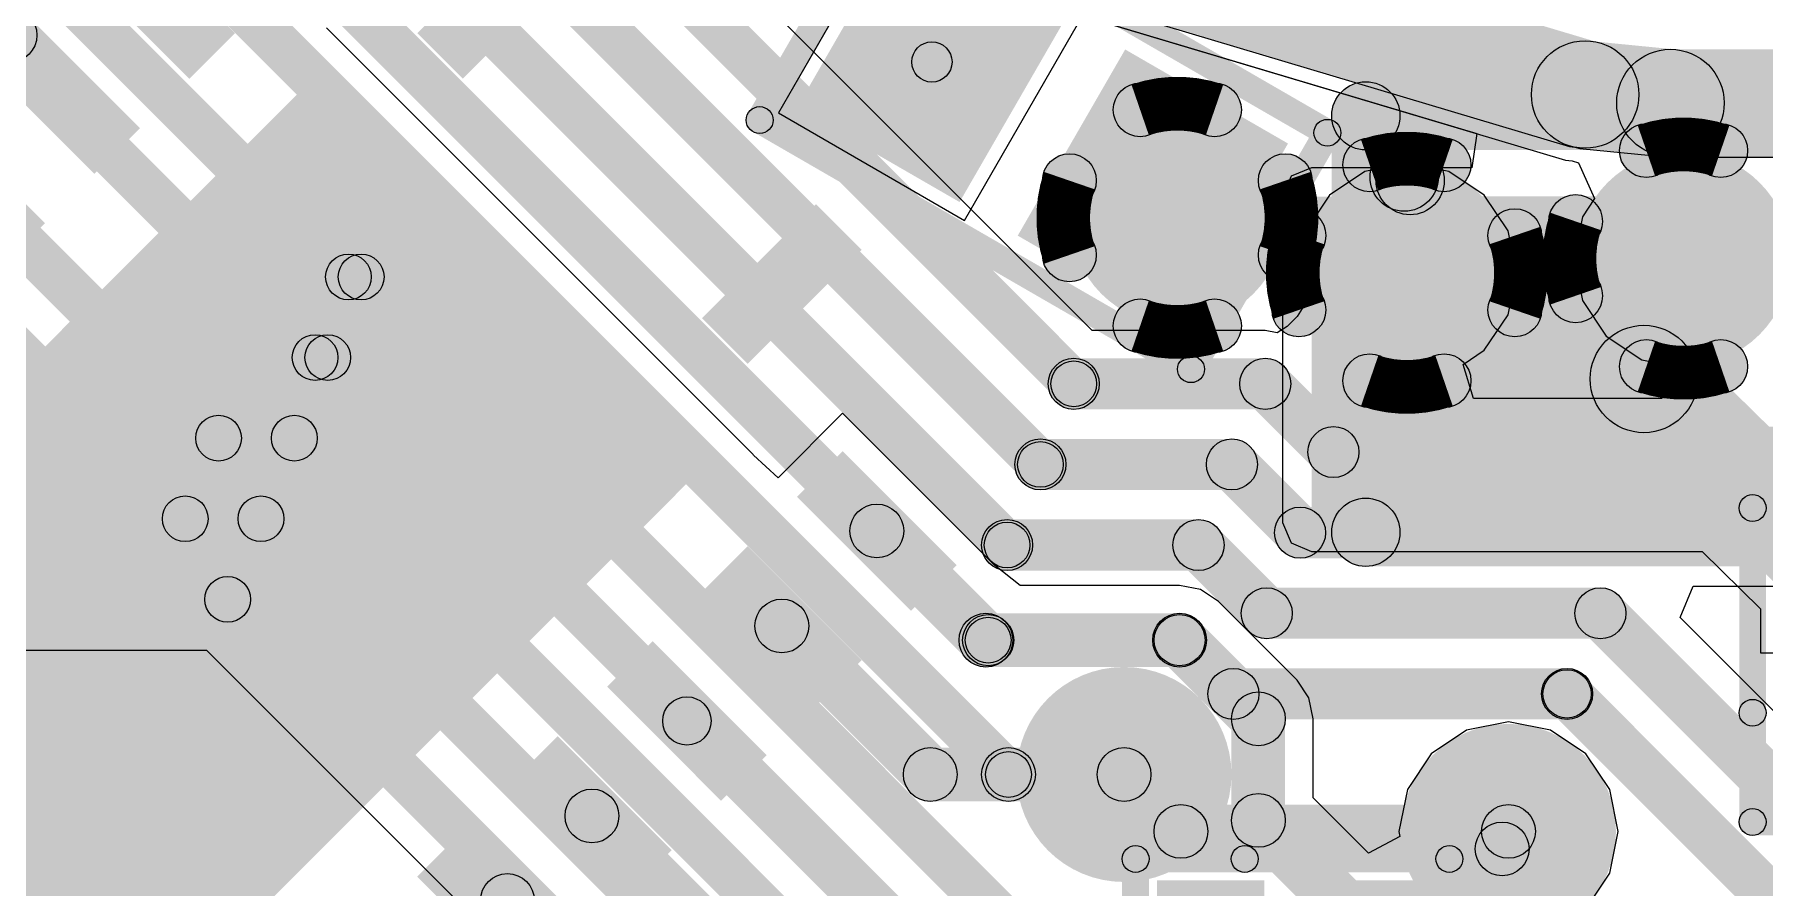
# Model space of a CAD drawing. Header units: millimetres. Extents: x -1.43 to 1.09, y -0.91 to 0.99.
# Drawn here: x -1.0299 to -0.7764, y -0.7018 to -0.5769 of the extents above; entities that cross this region are included whole.
import ezdxf

# ---------------------------------------------------------------- set-up
doc = ezdxf.new("R2010")
doc.units = ezdxf.units.MM
doc.header["$MEASUREMENT"] = 0
for name, color, linetype in [('BottomLayer', 5, 'Continuous'), ('InternalPlane1', 76, 'Continuous'), ('InternalPlane2', 16, 'Continuous'), ('TopLayer', 1, 'Continuous'), ('TopOverlay', 2, 'Continuous'), ('TopPaste', 8, 'Continuous'), ('TopSolder', 216, 'Continuous'), ('ViaHoleLayer', 16, 'Continuous')]:
    doc.layers.add(name, color=color, linetype=linetype)

# ---------------------------------------------------------------- blocks, each defined once
blk = doc.blocks.new('D_____1')
at = {"layer": 'TopLayer'}
for points in [[(-0.01181, 0.01378), (0.01181, 0.01378), (0.01181, -0.01378), (-0.01181, -0.01378)], [(0.02559, 0.01378), (0.04921, 0.01378), (0.04921, -0.01378), (0.02559, -0.01378)]]:
    blk.add_hatch(color=1, dxfattribs=at).paths.add_polyline_path(points)
at = {"layer": 'TopOverlay'}
h = blk.add_hatch(color=2, dxfattribs=at)
edge = h.paths.add_edge_path()
edge.add_arc((-0.018, 0.02), 0.00197, 0, 360)
h = blk.add_hatch(color=2, dxfattribs=at)
edge = h.paths.add_edge_path()
edge.add_arc((-0.018, 0.02), 0.00197, 0, 360)
for points in [[(0.055, 0.02197), (0.055, 0.01803), (-0.018, 0.01803), (-0.018, 0.02197)], [(-0.01997, 0.02), (-0.01603, 0.02), (-0.01603, -0.02), (-0.01997, -0.02)], [(0.05303, 0.02), (0.05697, 0.02), (0.05697, -0.02), (0.05303, -0.02)], [(-0.031, -0.015), (-0.031, -0.025), (-0.032, -0.025), (-0.032, -0.015)], [(0.055, -0.01803), (0.055, -0.02197), (-0.018, -0.02197), (-0.018, -0.01803)]]:
    blk.add_hatch(color=2, dxfattribs=at).paths.add_polyline_path(points)
h = blk.add_hatch(color=2, dxfattribs=at)
edge = h.paths.add_edge_path()
edge.add_arc((0.055, 0.02), 0.00197, 0, 360)
h = blk.add_hatch(color=2, dxfattribs=at)
edge = h.paths.add_edge_path()
edge.add_arc((0.055, 0.02), 0.00197, 0, 360)
h = blk.add_hatch(color=2, dxfattribs=at)
edge = h.paths.add_edge_path()
edge.add_arc((-0.032, -0.02), 0.005, 0, 360)
h = blk.add_hatch(color=2, dxfattribs=at)
edge = h.paths.add_edge_path()
edge.add_arc((-0.031, -0.02), 0.005, 0, 360)
h = blk.add_hatch(color=2, dxfattribs=at)
edge = h.paths.add_edge_path()
edge.add_arc((-0.018, -0.02), 0.00197, 0, 360)
h = blk.add_hatch(color=2, dxfattribs=at)
edge = h.paths.add_edge_path()
edge.add_arc((-0.018, -0.02), 0.00197, 0, 360)
h = blk.add_hatch(color=2, dxfattribs=at)
edge = h.paths.add_edge_path()
edge.add_arc((0.055, -0.02), 0.00197, 0, 360)
h = blk.add_hatch(color=2, dxfattribs=at)
edge = h.paths.add_edge_path()
edge.add_arc((0.055, -0.02), 0.00197, 0, 360)
at = {"layer": 'TopPaste'}
for points in [[(-0.01181, 0.01378), (0.01181, 0.01378), (0.01181, -0.01378), (-0.01181, -0.01378)], [(0.02559, 0.01378), (0.04921, 0.01378), (0.04921, -0.01378), (0.02559, -0.01378)]]:
    blk.add_hatch(color=8, dxfattribs=at).paths.add_polyline_path(points)
at = {"layer": 'TopSolder'}
for points in [[(-0.01378, 0.01575), (0.01378, 0.01575), (0.01378, -0.01575), (-0.01378, -0.01575)], [(0.02362, 0.01575), (0.05118, 0.01575), (0.05118, -0.01575), (0.02362, -0.01575)]]:
    blk.add_hatch(color=216, dxfattribs=at).paths.add_polyline_path(points)
at = {"layer": 'TopOverlay'}
for centre, radius in [((-0.018, 0.02), 0.00197), ((-0.018, 0.02), 0.00197), ((0.055, 0.02), 0.00197), ((0.055, 0.02), 0.00197), ((-0.032, -0.02), 0.005), ((-0.031, -0.02), 0.005), ((-0.018, -0.02), 0.00197), ((-0.018, -0.02), 0.00197), ((0.055, -0.02), 0.00197), ((0.055, -0.02), 0.00197)]:
    blk.add_circle(centre, radius, dxfattribs=at)
blk = doc.blocks.new('__51051________19')
at = {"layer": 'TopLayer'}
for points in [[(-0.03466, 0.07946), (-0.03466, 0.10309), (-0.02521, 0.10309), (-0.02521, 0.07946)], [(0.02439, 0.07946), (0.02439, 0.10309), (0.03384, 0.10309), (0.03384, 0.07946)], [(0.05274, 0.08025), (0.07636, 0.08025), (0.07636, 0.0708), (0.05274, 0.0708)], [(-0.04076, -0.05341), (-0.04076, 0.06667), (0.03994, 0.06667), (0.03994, -0.05341)], [(-0.07718, 0.06057), (-0.05356, 0.06057), (-0.05356, 0.05112), (-0.07718, 0.05112)], [(0.05274, 0.06057), (0.07636, 0.06057), (0.07636, 0.05112), (0.05274, 0.05112)], [(-0.07718, 0.04088), (-0.05356, 0.04088), (-0.05356, 0.03143), (-0.07718, 0.03143)], [(0.05274, 0.04088), (0.07636, 0.04088), (0.07636, 0.03143), (0.05274, 0.03143)], [(-0.07718, 0.0212), (-0.05356, 0.0212), (-0.05356, 0.01175), (-0.07718, 0.01175)], [(0.05274, 0.0212), (0.07636, 0.0212), (0.07636, 0.01175), (0.05274, 0.01175)], [(0.05274, 0.00151), (0.07636, 0.00151), (0.07636, -0.00794), (0.05274, -0.00794)]]:
    blk.add_hatch(color=1, dxfattribs=at).paths.add_polyline_path(points)
at = {"layer": 'TopPaste'}
for points in [[(-0.03466, 0.07946), (-0.03466, 0.10309), (-0.02521, 0.10309), (-0.02521, 0.07946)], [(0.02439, 0.07946), (0.02439, 0.10309), (0.03384, 0.10309), (0.03384, 0.07946)], [(0.05274, 0.08025), (0.07636, 0.08025), (0.07636, 0.0708), (0.05274, 0.0708)], [(-0.04076, -0.05341), (-0.04076, 0.06667), (0.03994, 0.06667), (0.03994, -0.05341)], [(-0.07718, 0.06057), (-0.05356, 0.06057), (-0.05356, 0.05112), (-0.07718, 0.05112)], [(0.05274, 0.06057), (0.07636, 0.06057), (0.07636, 0.05112), (0.05274, 0.05112)], [(-0.07718, 0.04088), (-0.05356, 0.04088), (-0.05356, 0.03143), (-0.07718, 0.03143)], [(0.05274, 0.04088), (0.07636, 0.04088), (0.07636, 0.03143), (0.05274, 0.03143)], [(-0.07718, 0.0212), (-0.05356, 0.0212), (-0.05356, 0.01175), (-0.07718, 0.01175)], [(0.05274, 0.0212), (0.07636, 0.0212), (0.07636, 0.01175), (0.05274, 0.01175)], [(0.05274, 0.00151), (0.07636, 0.00151), (0.07636, -0.00794), (0.05274, -0.00794)]]:
    blk.add_hatch(color=8, dxfattribs=at).paths.add_polyline_path(points)
at = {"layer": 'TopSolder'}
for points in [[(-0.03466, 0.07946), (-0.03466, 0.10309), (-0.02521, 0.10309), (-0.02521, 0.07946)], [(0.02439, 0.07946), (0.02439, 0.10309), (0.03384, 0.10309), (0.03384, 0.07946)], [(0.05274, 0.08025), (0.07636, 0.08025), (0.07636, 0.0708), (0.05274, 0.0708)], [(-0.04076, -0.05341), (-0.04076, 0.06667), (0.03994, 0.06667), (0.03994, -0.05341)], [(-0.07718, 0.06057), (-0.05356, 0.06057), (-0.05356, 0.05112), (-0.07718, 0.05112)], [(0.05274, 0.06057), (0.07636, 0.06057), (0.07636, 0.05112), (0.05274, 0.05112)], [(-0.07718, 0.04088), (-0.05356, 0.04088), (-0.05356, 0.03143), (-0.07718, 0.03143)], [(0.05274, 0.04088), (0.07636, 0.04088), (0.07636, 0.03143), (0.05274, 0.03143)], [(-0.07718, 0.0212), (-0.05356, 0.0212), (-0.05356, 0.01175), (-0.07718, 0.01175)], [(0.05274, 0.0212), (0.07636, 0.0212), (0.07636, 0.01175), (0.05274, 0.01175)], [(0.05274, 0.00151), (0.07636, 0.00151), (0.07636, -0.00794), (0.05274, -0.00794)]]:
    blk.add_hatch(color=216, dxfattribs=at).paths.add_polyline_path(points)
blk = doc.blocks.new('PASSIVE__0201__0603__30')
at = {"layer": 'TopLayer'}
for points in [[(-0.00591, 0.00591), (0.00591, 0.00591), (0.00591, -0.00591), (-0.00591, -0.00591)], [(0.01772, 0.00591), (0.02953, 0.00591), (0.02953, -0.00591), (0.01772, -0.00591)]]:
    blk.add_hatch(color=1, dxfattribs=at).paths.add_polyline_path(points)
at = {"layer": 'TopOverlay'}
h = blk.add_hatch(color=2, dxfattribs=at)
edge = h.paths.add_edge_path()
edge.add_arc((-0.011, 0.011), 0.00197, 0, 360)
h = blk.add_hatch(color=2, dxfattribs=at)
edge = h.paths.add_edge_path()
edge.add_arc((-0.011, 0.011), 0.00197, 0, 360)
for points in [[(-0.011, 0.00903), (-0.011, 0.01297), (0.005, 0.01297), (0.005, 0.00903)], [(0.005, 0.00903), (0.005, 0.01297), (0.035, 0.01297), (0.035, 0.00903)], [(-0.00903, -0.011), (-0.01297, -0.011), (-0.01297, 0.011), (-0.00903, 0.011)], [(0.03697, -0.011), (0.03303, -0.011), (0.03303, 0.011), (0.03697, 0.011)], [(-0.011, -0.01297), (-0.011, -0.00903), (0.035, -0.00903), (0.035, -0.01297)]]:
    blk.add_hatch(color=2, dxfattribs=at).paths.add_polyline_path(points)
h = blk.add_hatch(color=2, dxfattribs=at)
edge = h.paths.add_edge_path()
edge.add_arc((0.005, 0.011), 0.00197, 0, 360)
h = blk.add_hatch(color=2, dxfattribs=at)
edge = h.paths.add_edge_path()
edge.add_arc((0.005, 0.011), 0.00197, 0, 360)
h = blk.add_hatch(color=2, dxfattribs=at)
edge = h.paths.add_edge_path()
edge.add_arc((0.035, 0.011), 0.00197, 0, 360)
h = blk.add_hatch(color=2, dxfattribs=at)
edge = h.paths.add_edge_path()
edge.add_arc((0.035, 0.011), 0.00197, 0, 360)
h = blk.add_hatch(color=2, dxfattribs=at)
edge = h.paths.add_edge_path()
edge.add_arc((-0.011, -0.011), 0.00197, 0, 360)
h = blk.add_hatch(color=2, dxfattribs=at)
edge = h.paths.add_edge_path()
edge.add_arc((-0.011, -0.011), 0.00197, 0, 360)
h = blk.add_hatch(color=2, dxfattribs=at)
edge = h.paths.add_edge_path()
edge.add_arc((0.035, -0.011), 0.00197, 0, 360)
h = blk.add_hatch(color=2, dxfattribs=at)
edge = h.paths.add_edge_path()
edge.add_arc((0.035, -0.011), 0.00197, 0, 360)
at = {"layer": 'TopPaste'}
for points in [[(-0.00591, 0.00591), (0.00591, 0.00591), (0.00591, -0.00591), (-0.00591, -0.00591)], [(0.01772, 0.00591), (0.02953, 0.00591), (0.02953, -0.00591), (0.01772, -0.00591)]]:
    blk.add_hatch(color=8, dxfattribs=at).paths.add_polyline_path(points)
at = {"layer": 'TopSolder'}
for points in [[(-0.00787, 0.00787), (0.00787, 0.00787), (0.00787, -0.00787), (-0.00787, -0.00787)], [(0.01575, 0.00787), (0.0315, 0.00787), (0.0315, -0.00787), (0.01575, -0.00787)]]:
    blk.add_hatch(color=216, dxfattribs=at).paths.add_polyline_path(points)
at = {"layer": 'TopOverlay'}
for centre in [(-0.011, 0.011), (-0.011, 0.011), (0.005, 0.011), (0.005, 0.011), (0.035, 0.011), (0.035, 0.011), (-0.011, -0.011), (-0.011, -0.011), (0.035, -0.011), (0.035, -0.011)]:
    blk.add_circle(centre, 0.00197, dxfattribs=at)
blk = doc.blocks.new('PASSIVE__0201__0603__44')
at = {"layer": 'TopLayer'}
for points in [[(-0.00591, 0.00591), (0.00591, 0.00591), (0.00591, -0.00591), (-0.00591, -0.00591)], [(0.01772, 0.00591), (0.02953, 0.00591), (0.02953, -0.00591), (0.01772, -0.00591)]]:
    blk.add_hatch(color=1, dxfattribs=at).paths.add_polyline_path(points)
at = {"layer": 'TopOverlay'}
h = blk.add_hatch(color=2, dxfattribs=at)
edge = h.paths.add_edge_path()
edge.add_arc((-0.011, 0.011), 0.00197, 0, 360)
h = blk.add_hatch(color=2, dxfattribs=at)
edge = h.paths.add_edge_path()
edge.add_arc((-0.011, 0.011), 0.00197, 0, 360)
for points in [[(-0.011, 0.00903), (-0.011, 0.01297), (0.005, 0.01297), (0.005, 0.00903)], [(0.005, 0.00903), (0.005, 0.01297), (0.035, 0.01297), (0.035, 0.00903)], [(-0.01297, 0.011), (-0.00903, 0.011), (-0.00903, -0.011), (-0.01297, -0.011)], [(0.03303, 0.011), (0.03697, 0.011), (0.03697, -0.011), (0.03303, -0.011)], [(-0.011, -0.01297), (-0.011, -0.00903), (0.035, -0.00903), (0.035, -0.01297)]]:
    blk.add_hatch(color=2, dxfattribs=at).paths.add_polyline_path(points)
h = blk.add_hatch(color=2, dxfattribs=at)
edge = h.paths.add_edge_path()
edge.add_arc((0.005, 0.011), 0.00197, 0, 360)
h = blk.add_hatch(color=2, dxfattribs=at)
edge = h.paths.add_edge_path()
edge.add_arc((0.005, 0.011), 0.00197, 0, 360)
h = blk.add_hatch(color=2, dxfattribs=at)
edge = h.paths.add_edge_path()
edge.add_arc((0.035, 0.011), 0.00197, 0, 360)
h = blk.add_hatch(color=2, dxfattribs=at)
edge = h.paths.add_edge_path()
edge.add_arc((0.035, 0.011), 0.00197, 0, 360)
h = blk.add_hatch(color=2, dxfattribs=at)
edge = h.paths.add_edge_path()
edge.add_arc((-0.011, -0.011), 0.00197, 0, 360)
h = blk.add_hatch(color=2, dxfattribs=at)
edge = h.paths.add_edge_path()
edge.add_arc((-0.011, -0.011), 0.00197, 0, 360)
h = blk.add_hatch(color=2, dxfattribs=at)
edge = h.paths.add_edge_path()
edge.add_arc((0.035, -0.011), 0.00197, 0, 360)
h = blk.add_hatch(color=2, dxfattribs=at)
edge = h.paths.add_edge_path()
edge.add_arc((0.035, -0.011), 0.00197, 0, 360)
at = {"layer": 'TopPaste'}
for points in [[(-0.00591, 0.00591), (0.00591, 0.00591), (0.00591, -0.00591), (-0.00591, -0.00591)], [(0.01772, 0.00591), (0.02953, 0.00591), (0.02953, -0.00591), (0.01772, -0.00591)]]:
    blk.add_hatch(color=8, dxfattribs=at).paths.add_polyline_path(points)
at = {"layer": 'TopSolder'}
for points in [[(-0.00787, 0.00787), (0.00787, 0.00787), (0.00787, -0.00787), (-0.00787, -0.00787)], [(0.01575, 0.00787), (0.0315, 0.00787), (0.0315, -0.00787), (0.01575, -0.00787)]]:
    blk.add_hatch(color=216, dxfattribs=at).paths.add_polyline_path(points)
at = {"layer": 'TopOverlay'}
for centre in [(-0.011, 0.011), (-0.011, 0.011), (0.005, 0.011), (0.005, 0.011), (0.035, 0.011), (0.035, 0.011), (-0.011, -0.011), (-0.011, -0.011), (0.035, -0.011), (0.035, -0.011)]:
    blk.add_circle(centre, 0.00197, dxfattribs=at)
blk = doc.blocks.new('P________0603__1608__47')
at = {"layer": 'TopLayer'}
for points in [[(-0.04724, 0.0187), (-0.00984, 0.0187), (-0.00984, -0.0187), (-0.04724, -0.0187)], [(0.00984, 0.0187), (0.04724, 0.0187), (0.04724, -0.0187), (0.00984, -0.0187)]]:
    blk.add_hatch(color=1, dxfattribs=at).paths.add_polyline_path(points)
at = {"layer": 'TopOverlay'}
h = blk.add_hatch(color=2, dxfattribs=at)
edge = h.paths.add_edge_path()
edge.add_arc((-0.05906, 0.03051), 0.005, 0, 360)
h = blk.add_hatch(color=2, dxfattribs=at)
edge = h.paths.add_edge_path()
edge.add_arc((-0.05906, 0.03051), 0.005, 0, 360)
for points in [[(0.05906, 0.03551), (0.05906, 0.02551), (-0.05906, 0.02551), (-0.05906, 0.03551)], [(-0.06406, 0.03051), (-0.05406, 0.03051), (-0.05406, -0.03051), (-0.06406, -0.03051)], [(0.05406, 0.03051), (0.06406, 0.03051), (0.06406, -0.03051), (0.05406, -0.03051)], [(0.05906, -0.02551), (0.05906, -0.03551), (-0.05906, -0.03551), (-0.05906, -0.02551)]]:
    blk.add_hatch(color=2, dxfattribs=at).paths.add_polyline_path(points)
h = blk.add_hatch(color=2, dxfattribs=at)
edge = h.paths.add_edge_path()
edge.add_arc((0.05906, 0.03051), 0.005, 0, 360)
h = blk.add_hatch(color=2, dxfattribs=at)
edge = h.paths.add_edge_path()
edge.add_arc((0.05906, 0.03051), 0.005, 0, 360)
h = blk.add_hatch(color=2, dxfattribs=at)
edge = h.paths.add_edge_path()
edge.add_arc((-0.05906, -0.03051), 0.005, 0, 360)
h = blk.add_hatch(color=2, dxfattribs=at)
edge = h.paths.add_edge_path()
edge.add_arc((-0.05906, -0.03051), 0.005, 0, 360)
h = blk.add_hatch(color=2, dxfattribs=at)
edge = h.paths.add_edge_path()
edge.add_arc((0.05906, -0.03051), 0.005, 0, 360)
h = blk.add_hatch(color=2, dxfattribs=at)
edge = h.paths.add_edge_path()
edge.add_arc((0.05906, -0.03051), 0.005, 0, 360)
at = {"layer": 'TopPaste'}
for points in [[(-0.04724, 0.0187), (-0.00984, 0.0187), (-0.00984, -0.0187), (-0.04724, -0.0187)], [(0.00984, 0.0187), (0.04724, 0.0187), (0.04724, -0.0187), (0.00984, -0.0187)]]:
    blk.add_hatch(color=8, dxfattribs=at).paths.add_polyline_path(points)
at = {"layer": 'TopSolder'}
for points in [[(-0.04724, 0.0187), (-0.00984, 0.0187), (-0.00984, -0.0187), (-0.04724, -0.0187)], [(0.00984, 0.0187), (0.04724, 0.0187), (0.04724, -0.0187), (0.00984, -0.0187)]]:
    blk.add_hatch(color=216, dxfattribs=at).paths.add_polyline_path(points)
at = {"layer": 'TopOverlay'}
for centre in [(-0.05906, 0.03051), (-0.05906, 0.03051), (0.05906, 0.03051), (0.05906, 0.03051), (-0.05906, -0.03051), (-0.05906, -0.03051), (0.05906, -0.03051), (0.05906, -0.03051)]:
    blk.add_circle(centre, 0.005, dxfattribs=at)

msp = doc.modelspace()

# ---------------------------------------------------------------- hatches: boundary and pattern name
at = {"layer": 'BottomLayer'}
for points in [[(-1.06947, -0.54828), (-1.06474, -0.54355), (-0.98646, -0.62183), (-0.99119, -0.62656)], [(-1.03878, -0.56227), (-1.03405, -0.55754), (-0.98157, -0.61002), (-0.9863, -0.61475)], [(-1.01711, -0.5601), (-1.01238, -0.55537), (-0.88482, -0.68292), (-0.88955, -0.68766)], [(-0.99743, -0.56308), (-0.99269, -0.55835), (-0.8878, -0.66324), (-0.89253, -0.66797)], [(-0.94518, -0.56522), (-0.94045, -0.56048), (-0.87525, -0.62568), (-0.87998, -0.63041)], [(-1.07579, -0.56793), (-1.07106, -0.5632), (-1.00061, -0.63364), (-1.00535, -0.63837)], [(-0.95699, -0.57011), (-0.95226, -0.56538), (-0.88014, -0.63749), (-0.88488, -0.64222)], [(-0.9688, -0.575), (-0.96407, -0.57027), (-0.88503, -0.6493), (-0.88977, -0.65404)], [(-1.06407, -0.59635), (-1.05934, -0.59162), (-1.00551, -0.64545), (-1.01024, -0.65019)], [(-0.98445, -0.61475), (-0.97972, -0.61002), (-0.88617, -0.70356), (-0.8909, -0.7083)], [(-0.98394, -0.61573), (-0.98394, -0.60904), (-0.98208, -0.60904), (-0.98208, -0.61573)], [(-0.98883, -0.62754), (-0.98883, -0.62085), (-0.98697, -0.62085), (-0.98697, -0.62754)], [(-0.98934, -0.62656), (-0.98461, -0.62183), (-0.89106, -0.71537), (-0.8958, -0.72011)], [(-0.87762, -0.63179), (-0.87762, -0.62431), (-0.84955, -0.62431), (-0.84955, -0.63179)], [(-0.8522, -0.63069), (-0.84691, -0.6254), (-0.83691, -0.6354), (-0.8422, -0.64069)], [(-1.00298, -0.63935), (-1.00298, -0.63266), (-0.99187, -0.63266), (-0.99187, -0.63935)], [(-0.99423, -0.63837), (-0.9895, -0.63364), (-0.89596, -0.72719), (-0.90069, -0.73192)], [(-0.88251, -0.6436), (-0.88251, -0.63612), (-0.85445, -0.63612), (-0.85445, -0.6436)], [(-0.83956, -0.64179), (-0.83956, -0.63431), (-0.61597, -0.63431), (-0.61597, -0.64179)], [(-0.85709, -0.6425), (-0.8518, -0.63721), (-0.8418, -0.64721), (-0.84709, -0.6525)], [(-1.00787, -0.65117), (-1.00787, -0.64447), (-0.99676, -0.64447), (-0.99676, -0.65117)], [(-0.99912, -0.65019), (-0.99439, -0.64545), (-0.90085, -0.739), (-0.90558, -0.74373)], [(-0.84445, -0.6536), (-0.84445, -0.64612), (-0.61108, -0.64612), (-0.61108, -0.6536)], [(-0.8874, -0.65541), (-0.8874, -0.64793), (-0.85934, -0.64793), (-0.85934, -0.65541)], [(-0.86198, -0.65431), (-0.85669, -0.64902), (-0.8467, -0.65902), (-0.85198, -0.66431)], [(-1.03811, -0.66298), (-1.03811, -0.65628), (-1.00165, -0.65628), (-1.00165, -0.66298)], [(-1.00402, -0.662), (-0.99928, -0.65726), (-0.90574, -0.75081), (-0.91047, -0.75554)], [(-0.84934, -0.66541), (-0.84934, -0.65793), (-0.80043, -0.65793), (-0.80043, -0.66541)], [(-0.80307, -0.66431), (-0.79779, -0.65902), (-0.74643, -0.71038), (-0.75171, -0.71567)], [(-0.89017, -0.66935), (-0.89017, -0.66186), (-0.86211, -0.66186), (-0.86211, -0.66935)], [(-0.86475, -0.66825), (-0.85946, -0.66296), (-0.85159, -0.67083), (-0.85688, -0.67612)], [(-0.85423, -0.67722), (-0.85423, -0.66974), (-0.80532, -0.66974), (-0.80532, -0.67722)], [(-0.80783, -0.67598), (-0.80282, -0.67097), (-0.74358, -0.73021), (-0.74859, -0.73523)], [(-0.88719, -0.68923), (-0.88719, -0.68135), (-0.87026, -0.68135), (-0.87026, -0.68923)], [(-0.87304, -0.68807), (-0.86748, -0.68251), (-0.85914, -0.69085), (-0.8647, -0.69641)], [(-0.86192, -0.69757), (-0.86192, -0.68969), (-0.8139, -0.68969), (-0.8139, -0.69757)]]:
    msp.add_hatch(color=5, dxfattribs=at).paths.add_polyline_path(points)
h = msp.add_hatch(color=5, dxfattribs=at)
edge = h.paths.add_edge_path()
edge.add_arc((-0.86244, -0.60373), 0.01181, 0, 360)
h = msp.add_hatch(color=5, dxfattribs=at)
edge = h.paths.add_edge_path()
edge.add_arc((-0.78824, -0.6097), 0.01181, 0, 360)
h = msp.add_hatch(color=5, dxfattribs=at)
edge = h.paths.add_edge_path()
edge.add_arc((-0.8288, -0.61178), 0.01181, 0, 360)
h = msp.add_hatch(color=5, dxfattribs=at)
edge = h.paths.add_edge_path()
edge.add_arc((-0.98394, -0.61239), 0.00335, 0, 360)
h = msp.add_hatch(color=5, dxfattribs=at)
edge = h.paths.add_edge_path()
edge.add_arc((-0.98394, -0.61239), 0.00335, 0, 360)
h = msp.add_hatch(color=5, dxfattribs=at)
edge = h.paths.add_edge_path()
edge.add_arc((-0.98208, -0.61239), 0.00335, 0, 360)
h = msp.add_hatch(color=5, dxfattribs=at)
edge = h.paths.add_edge_path()
edge.add_arc((-0.98208, -0.61239), 0.00335, 0, 360)
h = msp.add_hatch(color=5, dxfattribs=at)
edge = h.paths.add_edge_path()
edge.add_arc((-0.98883, -0.6242), 0.00335, 0, 360)
h = msp.add_hatch(color=5, dxfattribs=at)
edge = h.paths.add_edge_path()
edge.add_arc((-0.98883, -0.6242), 0.00335, 0, 360)
h = msp.add_hatch(color=5, dxfattribs=at)
edge = h.paths.add_edge_path()
edge.add_arc((-0.98697, -0.6242), 0.00335, 0, 360)
h = msp.add_hatch(color=5, dxfattribs=at)
edge = h.paths.add_edge_path()
edge.add_arc((-0.98697, -0.6242), 0.00335, 0, 360)
h = msp.add_hatch(color=5, dxfattribs=at)
edge = h.paths.add_edge_path()
edge.add_arc((-0.87762, -0.62805), 0.00374, 0, 360)
h = msp.add_hatch(color=5, dxfattribs=at)
edge = h.paths.add_edge_path()
edge.add_arc((-0.87762, -0.62805), 0.00335, 0, 360)
h = msp.add_hatch(color=5, dxfattribs=at)
edge = h.paths.add_edge_path()
edge.add_arc((-0.84955, -0.62805), 0.00374, 0, 360)
h = msp.add_hatch(color=5, dxfattribs=at)
edge = h.paths.add_edge_path()
edge.add_arc((-0.84955, -0.62805), 0.00374, 0, 360)
h = msp.add_hatch(color=5, dxfattribs=at)
edge = h.paths.add_edge_path()
edge.add_arc((-1.00298, -0.63601), 0.00335, 0, 360)
h = msp.add_hatch(color=5, dxfattribs=at)
edge = h.paths.add_edge_path()
edge.add_arc((-1.00298, -0.63601), 0.00335, 0, 360)
h = msp.add_hatch(color=5, dxfattribs=at)
edge = h.paths.add_edge_path()
edge.add_arc((-0.99187, -0.63601), 0.00335, 0, 360)
h = msp.add_hatch(color=5, dxfattribs=at)
edge = h.paths.add_edge_path()
edge.add_arc((-0.99187, -0.63601), 0.00335, 0, 360)
h = msp.add_hatch(color=5, dxfattribs=at)
edge = h.paths.add_edge_path()
edge.add_arc((-0.88251, -0.63986), 0.00374, 0, 360)
h = msp.add_hatch(color=5, dxfattribs=at)
edge = h.paths.add_edge_path()
edge.add_arc((-0.85445, -0.63986), 0.00374, 0, 360)
h = msp.add_hatch(color=5, dxfattribs=at)
edge = h.paths.add_edge_path()
edge.add_arc((-0.85445, -0.63986), 0.00374, 0, 360)
h = msp.add_hatch(color=5, dxfattribs=at)
edge = h.paths.add_edge_path()
edge.add_arc((-0.83956, -0.63805), 0.00374, 0, 360)
h = msp.add_hatch(color=5, dxfattribs=at)
edge = h.paths.add_edge_path()
edge.add_arc((-0.83956, -0.63805), 0.00374, 0, 360)
h = msp.add_hatch(color=5, dxfattribs=at)
edge = h.paths.add_edge_path()
edge.add_arc((-0.88251, -0.63986), 0.00335, 0, 360)
h = msp.add_hatch(color=5, dxfattribs=at)
edge = h.paths.add_edge_path()
edge.add_arc((-1.00787, -0.64782), 0.00335, 0, 360)
h = msp.add_hatch(color=5, dxfattribs=at)
edge = h.paths.add_edge_path()
edge.add_arc((-1.00787, -0.64782), 0.00335, 0, 360)
h = msp.add_hatch(color=5, dxfattribs=at)
edge = h.paths.add_edge_path()
edge.add_arc((-0.99676, -0.64782), 0.00335, 0, 360)
h = msp.add_hatch(color=5, dxfattribs=at)
edge = h.paths.add_edge_path()
edge.add_arc((-0.99676, -0.64782), 0.00335, 0, 360)
h = msp.add_hatch(color=5, dxfattribs=at)
edge = h.paths.add_edge_path()
edge.add_arc((-0.84445, -0.64986), 0.00374, 0, 360)
h = msp.add_hatch(color=5, dxfattribs=at)
edge = h.paths.add_edge_path()
edge.add_arc((-0.84445, -0.64986), 0.00374, 0, 360)
h = msp.add_hatch(color=5, dxfattribs=at)
edge = h.paths.add_edge_path()
edge.add_arc((-0.8874, -0.65167), 0.00374, 0, 360)
h = msp.add_hatch(color=5, dxfattribs=at)
edge = h.paths.add_edge_path()
edge.add_arc((-0.8874, -0.65167), 0.00335, 0, 360)
h = msp.add_hatch(color=5, dxfattribs=at)
edge = h.paths.add_edge_path()
edge.add_arc((-0.85934, -0.65167), 0.00374, 0, 360)
h = msp.add_hatch(color=5, dxfattribs=at)
edge = h.paths.add_edge_path()
edge.add_arc((-0.85934, -0.65167), 0.00374, 0, 360)
h = msp.add_hatch(color=5, dxfattribs=at)
edge = h.paths.add_edge_path()
edge.add_arc((-1.00165, -0.65963), 0.00335, 0, 360)
h = msp.add_hatch(color=5, dxfattribs=at)
edge = h.paths.add_edge_path()
edge.add_arc((-1.00165, -0.65963), 0.00335, 0, 360)
h = msp.add_hatch(color=5, dxfattribs=at)
edge = h.paths.add_edge_path()
edge.add_arc((-0.84934, -0.66167), 0.00374, 0, 360)
h = msp.add_hatch(color=5, dxfattribs=at)
edge = h.paths.add_edge_path()
edge.add_arc((-0.84934, -0.66167), 0.00374, 0, 360)
h = msp.add_hatch(color=5, dxfattribs=at)
edge = h.paths.add_edge_path()
edge.add_arc((-0.80043, -0.66167), 0.00374, 0, 360)
h = msp.add_hatch(color=5, dxfattribs=at)
edge = h.paths.add_edge_path()
edge.add_arc((-0.80043, -0.66167), 0.00374, 0, 360)
h = msp.add_hatch(color=5, dxfattribs=at)
edge = h.paths.add_edge_path()
edge.add_arc((-0.89017, -0.66561), 0.00374, 0, 360)
h = msp.add_hatch(color=5, dxfattribs=at)
edge = h.paths.add_edge_path()
edge.add_arc((-0.89017, -0.66561), 0.00335, 0, 360)
h = msp.add_hatch(color=5, dxfattribs=at)
edge = h.paths.add_edge_path()
edge.add_arc((-0.86211, -0.66561), 0.00374, 0, 360)
h = msp.add_hatch(color=5, dxfattribs=at)
edge = h.paths.add_edge_path()
edge.add_arc((-0.86211, -0.66561), 0.00374, 0, 360)
h = msp.add_hatch(color=5, dxfattribs=at)
edge = h.paths.add_edge_path()
edge.add_arc((-0.85423, -0.67348), 0.00374, 0, 360)
h = msp.add_hatch(color=5, dxfattribs=at)
edge = h.paths.add_edge_path()
edge.add_arc((-0.85423, -0.67348), 0.00374, 0, 360)
h = msp.add_hatch(color=5, dxfattribs=at)
edge = h.paths.add_edge_path()
edge.add_arc((-0.80532, -0.67348), 0.00374, 0, 360)
h = msp.add_hatch(color=5, dxfattribs=at)
edge = h.paths.add_edge_path()
edge.add_arc((-0.80532, -0.67348), 0.00354, 0, 360)
h = msp.add_hatch(color=5, dxfattribs=at)
edge = h.paths.add_edge_path()
edge.add_arc((-0.87026, -0.68529), 0.01181, 0, 360)
h = msp.add_hatch(color=5, dxfattribs=at)
edge = h.paths.add_edge_path()
edge.add_arc((-0.88719, -0.68529), 0.00394, 0, 360)
h = msp.add_hatch(color=5, dxfattribs=at)
edge = h.paths.add_edge_path()
edge.add_arc((-0.88719, -0.68529), 0.00335, 0, 360)
h = msp.add_hatch(color=5, dxfattribs=at)
edge = h.paths.add_edge_path()
edge.add_arc((-0.87026, -0.68529), 0.00394, 0, 360)
h = msp.add_hatch(color=5, dxfattribs=at)
edge = h.paths.add_edge_path()
edge.add_arc((-0.87026, -0.68529), 0.00394, 0, 360)
h = msp.add_hatch(color=5, dxfattribs=at)
edge = h.paths.add_edge_path()
edge.add_arc((-0.8139, -0.69363), 0.01181, 0, 360)
h = msp.add_hatch(color=5, dxfattribs=at)
edge = h.paths.add_edge_path()
edge.add_arc((-0.86192, -0.69363), 0.00394, 0, 360)
h = msp.add_hatch(color=5, dxfattribs=at)
edge = h.paths.add_edge_path()
edge.add_arc((-0.86192, -0.69363), 0.00394, 0, 360)
h = msp.add_hatch(color=5, dxfattribs=at)
edge = h.paths.add_edge_path()
edge.add_arc((-0.8139, -0.69363), 0.00394, 0, 360)
at = {"layer": 'InternalPlane1'}
for points in [[(-0.88314, -0.56985), (-0.87863, -0.55476), (-0.80042, -0.57812), (-0.80493, -0.59321)], [(-0.80345, -0.5935), (-0.8019, -0.57783), (-0.7894, -0.57906), (-0.79094, -0.59473)], [(-0.79017, -0.59477), (-0.79017, -0.57902), (-0.66425, -0.57902), (-0.66425, -0.59477)]]:
    msp.add_hatch(color=76, dxfattribs=at).paths.add_polyline_path(points)
h = msp.add_hatch(color=76, dxfattribs=at)
edge = h.paths.add_edge_path()
edge.add_arc((-0.80267, -0.58566), 0.00787, 0, 360)
h = msp.add_hatch(color=76, dxfattribs=at)
edge = h.paths.add_edge_path()
edge.add_arc((-0.80267, -0.58566), 0.00787, 0, 360)
h = msp.add_hatch(color=76, dxfattribs=at)
edge = h.paths.add_edge_path()
edge.add_arc((-0.79017, -0.5869), 0.00787, 0, 360)
h = msp.add_hatch(color=76, dxfattribs=at)
edge = h.paths.add_edge_path()
edge.add_arc((-0.79017, -0.5869), 0.00787, 0, 360)
h = msp.add_hatch(color=76, dxfattribs=at)
edge = h.paths.add_edge_path()
edge.add_arc((-0.86789, -0.58791), 0.00394, 0, 360)
h = msp.add_hatch(color=76, dxfattribs=at)
edge = h.paths.add_edge_path()
edge.add_arc((-0.85699, -0.58791), 0.00394, 0, 360)
h = msp.add_hatch(color=76, dxfattribs=at)
edge = h.paths.add_edge_path()
edge.add_arc((-0.87826, -0.59828), 0.00394, 0, 360)
h = msp.add_hatch(color=76, dxfattribs=at)
edge = h.paths.add_edge_path()
edge.add_arc((-0.84662, -0.59828), 0.00394, 0, 360)
h = msp.add_hatch(color=76, dxfattribs=at)
edge = h.paths.add_edge_path()
edge.add_arc((-0.78824, -0.6097), 0.01575, 0, 360)
h = msp.add_hatch(color=76, dxfattribs=at)
edge = h.paths.add_edge_path()
edge.add_arc((-0.8288, -0.61178), 0.01575, 0, 360)
h = msp.add_hatch(color=76, dxfattribs=at)
edge = h.paths.add_edge_path()
edge.add_arc((-0.87826, -0.60917), 0.00394, 0, 360)
h = msp.add_hatch(color=76, dxfattribs=at)
edge = h.paths.add_edge_path()
edge.add_arc((-0.84662, -0.60917), 0.00394, 0, 360)
h = msp.add_hatch(color=76, dxfattribs=at)
edge = h.paths.add_edge_path()
edge.add_arc((-0.86789, -0.61955), 0.00394, 0, 360)
h = msp.add_hatch(color=76, dxfattribs=at)
edge = h.paths.add_edge_path()
edge.add_arc((-0.85699, -0.61955), 0.00394, 0, 360)
h = msp.add_hatch(color=76, dxfattribs=at)
edge = h.paths.add_edge_path()
edge.add_arc((-0.87026, -0.68529), 0.01575, 0, 360)
h = msp.add_hatch(color=76, dxfattribs=at)
edge = h.paths.add_edge_path()
edge.add_arc((-0.8139, -0.69363), 0.01575, 0, 360)
at = {"layer": 'InternalPlane2'}
for points in [[(-0.88314, -0.56985), (-0.87863, -0.55476), (-0.80042, -0.57812), (-0.80493, -0.59321)], [(-0.80345, -0.5935), (-0.8019, -0.57783), (-0.7894, -0.57906), (-0.79094, -0.59473)], [(-0.79017, -0.59477), (-0.79017, -0.57902), (-0.66425, -0.57902), (-0.66425, -0.59477)]]:
    msp.add_hatch(color=16, dxfattribs=at).paths.add_polyline_path(points)
h = msp.add_hatch(color=16, dxfattribs=at)
edge = h.paths.add_edge_path()
edge.add_arc((-0.80267, -0.58566), 0.00787, 0, 360)
h = msp.add_hatch(color=16, dxfattribs=at)
edge = h.paths.add_edge_path()
edge.add_arc((-0.80267, -0.58566), 0.00787, 0, 360)
h = msp.add_hatch(color=16, dxfattribs=at)
edge = h.paths.add_edge_path()
edge.add_arc((-0.79017, -0.5869), 0.00787, 0, 360)
h = msp.add_hatch(color=16, dxfattribs=at)
edge = h.paths.add_edge_path()
edge.add_arc((-0.79017, -0.5869), 0.00787, 0, 360)
h = msp.add_hatch(color=16, dxfattribs=at)
edge = h.paths.add_edge_path()
edge.add_arc((-0.86244, -0.60373), 0.01575, 0, 360)
h = msp.add_hatch(color=16, dxfattribs=at)
edge = h.paths.add_edge_path()
edge.add_arc((-0.79369, -0.59388), 0.00394, 0, 360)
h = msp.add_hatch(color=16, dxfattribs=at)
edge = h.paths.add_edge_path()
edge.add_arc((-0.78279, -0.59388), 0.00394, 0, 360)
h = msp.add_hatch(color=16, dxfattribs=at)
edge = h.paths.add_edge_path()
edge.add_arc((-0.83425, -0.59596), 0.00394, 0, 360)
h = msp.add_hatch(color=16, dxfattribs=at)
edge = h.paths.add_edge_path()
edge.add_arc((-0.82335, -0.59596), 0.00394, 0, 360)
h = msp.add_hatch(color=16, dxfattribs=at)
edge = h.paths.add_edge_path()
edge.add_arc((-0.80406, -0.60426), 0.00394, 0, 360)
h = msp.add_hatch(color=16, dxfattribs=at)
edge = h.paths.add_edge_path()
edge.add_arc((-0.84462, -0.60633), 0.00394, 0, 360)
h = msp.add_hatch(color=16, dxfattribs=at)
edge = h.paths.add_edge_path()
edge.add_arc((-0.81298, -0.60633), 0.00394, 0, 360)
h = msp.add_hatch(color=16, dxfattribs=at)
edge = h.paths.add_edge_path()
edge.add_arc((-0.84462, -0.61723), 0.00394, 0, 360)
h = msp.add_hatch(color=16, dxfattribs=at)
edge = h.paths.add_edge_path()
edge.add_arc((-0.81298, -0.61723), 0.00394, 0, 360)
h = msp.add_hatch(color=16, dxfattribs=at)
edge = h.paths.add_edge_path()
edge.add_arc((-0.80406, -0.61515), 0.00394, 0, 360)
h = msp.add_hatch(color=16, dxfattribs=at)
edge = h.paths.add_edge_path()
edge.add_arc((-0.83425, -0.6276), 0.00394, 0, 360)
h = msp.add_hatch(color=16, dxfattribs=at)
edge = h.paths.add_edge_path()
edge.add_arc((-0.82335, -0.6276), 0.00394, 0, 360)
h = msp.add_hatch(color=16, dxfattribs=at)
edge = h.paths.add_edge_path()
edge.add_arc((-0.79369, -0.62552), 0.00394, 0, 360)
h = msp.add_hatch(color=16, dxfattribs=at)
edge = h.paths.add_edge_path()
edge.add_arc((-0.78279, -0.62552), 0.00394, 0, 360)
h = msp.add_hatch(color=16, dxfattribs=at)
edge = h.paths.add_edge_path()
edge.add_arc((-0.87026, -0.68529), 0.01575, 0, 360)
h = msp.add_hatch(color=16, dxfattribs=at)
edge = h.paths.add_edge_path()
edge.add_arc((-0.8139, -0.69363), 0.01575, 0, 360)
at = {"layer": 'TopLayer'}
for points in [[(-0.92481, -0.55868), (-0.92063, -0.5545), (-0.89633, -0.5788), (-0.90051, -0.58298)], [(-0.89842, -0.58384), (-0.89842, -0.57794), (-0.89842, -0.57794), (-0.89842, -0.58384)], [(-0.84276, -0.64835), (-0.78354, -0.64835), (-0.78354, -0.60065), (-0.84276, -0.60065)], [(-0.79957, -0.63296), (-0.78854, -0.62172), (-0.76244, -0.64735), (-0.77348, -0.65859)], [(-0.90928, -0.6524), (-0.90371, -0.64683), (-0.88772, -0.66282), (-0.89328, -0.66839)], [(-0.9232, -0.66632), (-0.91763, -0.66075), (-0.89587, -0.68251), (-0.90144, -0.68807)], [(-0.8905, -0.66954), (-0.8905, -0.66167), (-0.86211, -0.66167), (-0.86211, -0.66954)], [(-0.86489, -0.66839), (-0.85932, -0.66282), (-0.84779, -0.67435), (-0.85336, -0.67992)], [(-0.93684, -0.67996), (-0.93183, -0.67495), (-0.90335, -0.70342), (-0.90836, -0.70844)], [(-0.84664, -0.69202), (-0.85451, -0.69202), (-0.85451, -0.67714), (-0.84664, -0.67714)], [(-0.89865, -0.68923), (-0.89865, -0.68135), (-0.87026, -0.68135), (-0.87026, -0.68923)], [(-0.95104, -0.69415), (-0.94547, -0.68859), (-0.9191, -0.71496), (-0.92467, -0.72052)], [(-0.85336, -0.69481), (-0.84779, -0.68924), (-0.83115, -0.70588), (-0.83672, -0.71145)], [(-0.81089, -0.73765), (-0.81876, -0.73765), (-0.81876, -0.6962), (-0.81089, -0.6962)], [(-0.96342, -0.70654), (-0.95785, -0.70097), (-0.92799, -0.73084), (-0.93355, -0.7364)]]:
    msp.add_hatch(color=1, dxfattribs=at).paths.add_polyline_path(points)
h = msp.add_hatch(color=1, dxfattribs=at)
edge = h.paths.add_edge_path()
edge.add_arc((-1.03355, -0.57697), 0.00394, 0, 360)
h = msp.add_hatch(color=1, dxfattribs=at)
edge = h.paths.add_edge_path()
edge.add_arc((-0.89842, -0.58089), 0.00295, 0, 360)
h = msp.add_hatch(color=1, dxfattribs=at)
edge = h.paths.add_edge_path()
edge.add_arc((-0.89842, -0.58089), 0.00295, 0, 360)
h = msp.add_hatch(color=1, dxfattribs=at)
edge = h.paths.add_edge_path()
edge.add_arc((-0.89842, -0.58089), 0.00295, 0, 360)
h = msp.add_hatch(color=1, dxfattribs=at)
edge = h.paths.add_edge_path()
edge.add_arc((-0.86244, -0.60373), 0.01181, 0, 360)
h = msp.add_hatch(color=1, dxfattribs=at)
edge = h.paths.add_edge_path()
edge.add_arc((-0.78824, -0.6097), 0.01181, 0, 360)
h = msp.add_hatch(color=1, dxfattribs=at)
edge = h.paths.add_edge_path()
edge.add_arc((-0.8288, -0.61178), 0.01181, 0, 360)
h = msp.add_hatch(color=1, dxfattribs=at)
edge = h.paths.add_edge_path()
edge.add_arc((-0.79406, -0.62734), 0.00787, 0, 360)
h = msp.add_hatch(color=1, dxfattribs=at)
edge = h.paths.add_edge_path()
edge.add_arc((-0.90649, -0.64961), 0.00394, 0, 360)
h = msp.add_hatch(color=1, dxfattribs=at)
edge = h.paths.add_edge_path()
edge.add_arc((-0.92041, -0.66353), 0.00394, 0, 360)
h = msp.add_hatch(color=1, dxfattribs=at)
edge = h.paths.add_edge_path()
edge.add_arc((-0.8905, -0.66561), 0.00394, 0, 360)
h = msp.add_hatch(color=1, dxfattribs=at)
edge = h.paths.add_edge_path()
edge.add_arc((-0.8905, -0.66561), 0.00394, 0, 360)
h = msp.add_hatch(color=1, dxfattribs=at)
edge = h.paths.add_edge_path()
edge.add_arc((-0.86211, -0.66561), 0.00394, 0, 360)
h = msp.add_hatch(color=1, dxfattribs=at)
edge = h.paths.add_edge_path()
edge.add_arc((-0.86211, -0.66561), 0.00394, 0, 360)
h = msp.add_hatch(color=1, dxfattribs=at)
edge = h.paths.add_edge_path()
edge.add_arc((-0.93433, -0.67745), 0.00354, 0, 360)
h = msp.add_hatch(color=1, dxfattribs=at)
edge = h.paths.add_edge_path()
edge.add_arc((-0.87026, -0.68529), 0.01181, 0, 360)
h = msp.add_hatch(color=1, dxfattribs=at)
edge = h.paths.add_edge_path()
edge.add_arc((-0.85057, -0.67714), 0.00394, 0, 360)
h = msp.add_hatch(color=1, dxfattribs=at)
edge = h.paths.add_edge_path()
edge.add_arc((-0.85057, -0.67714), 0.00394, 0, 360)
h = msp.add_hatch(color=1, dxfattribs=at)
edge = h.paths.add_edge_path()
edge.add_arc((-0.89865, -0.68529), 0.00394, 0, 360)
h = msp.add_hatch(color=1, dxfattribs=at)
edge = h.paths.add_edge_path()
edge.add_arc((-0.89865, -0.68529), 0.00394, 0, 360)
h = msp.add_hatch(color=1, dxfattribs=at)
edge = h.paths.add_edge_path()
edge.add_arc((-0.87026, -0.68529), 0.00394, 0, 360)
h = msp.add_hatch(color=1, dxfattribs=at)
edge = h.paths.add_edge_path()
edge.add_arc((-0.8139, -0.69363), 0.01181, 0, 360)
h = msp.add_hatch(color=1, dxfattribs=at)
edge = h.paths.add_edge_path()
edge.add_arc((-0.94825, -0.69137), 0.00394, 0, 360)
h = msp.add_hatch(color=1, dxfattribs=at)
edge = h.paths.add_edge_path()
edge.add_arc((-0.85057, -0.69202), 0.00394, 0, 360)
h = msp.add_hatch(color=1, dxfattribs=at)
edge = h.paths.add_edge_path()
edge.add_arc((-0.85057, -0.69202), 0.00394, 0, 360)
h = msp.add_hatch(color=1, dxfattribs=at)
edge = h.paths.add_edge_path()
edge.add_arc((-0.81483, -0.6962), 0.00394, 0, 360)
h = msp.add_hatch(color=1, dxfattribs=at)
edge = h.paths.add_edge_path()
edge.add_arc((-0.96064, -0.70375), 0.00394, 0, 360)
at = {"layer": 'ViaHoleLayer'}
h = msp.add_hatch(color=16, dxfattribs=at)
edge = h.paths.add_edge_path()
edge.add_arc((-0.86244, -0.60373), 0.00591, 0, 360)
h = msp.add_hatch(color=16, dxfattribs=at)
edge = h.paths.add_edge_path()
edge.add_arc((-0.8288, -0.61178), 0.00591, 0, 360)
h = msp.add_hatch(color=16, dxfattribs=at)
edge = h.paths.add_edge_path()
edge.add_arc((-0.78824, -0.6097), 0.00591, 0, 360)
h = msp.add_hatch(color=16, dxfattribs=at)
edge = h.paths.add_edge_path()
edge.add_arc((-0.87026, -0.68529), 0.00591, 0, 360)
h = msp.add_hatch(color=16, dxfattribs=at)
edge = h.paths.add_edge_path()
edge.add_arc((-0.8139, -0.69363), 0.00591, 0, 360)

# ---------------------------------------------------------------- linework, layer by layer
at = {"layer": 'BottomLayer'}
for p, q in [((-0.87494, -0.62022), (-0.93539, -0.55977)), ((-0.88376, -0.57192), (-0.80555, -0.59528)), ((-0.8288, -0.59572), (-0.83494, -0.59695)), ((-0.82266, -0.59695), (-0.8288, -0.59572)), ((-0.80555, -0.59528), (-0.80458, -0.59537)), ((-0.80458, -0.59537), (-0.80366, -0.59565)), ((-0.80366, -0.59565), (-0.8013, -0.6009)), ((-0.83494, -0.59695), (-0.84015, -0.60043)), ((-0.81745, -0.60043), (-0.82266, -0.59695)), ((-0.84015, -0.60043), (-0.84363, -0.60564)), ((-0.81397, -0.60564), (-0.81745, -0.60043)), ((-0.8013, -0.6009), (-0.80307, -0.60356)), ((-0.84363, -0.60564), (-0.84486, -0.61178)), ((-0.81274, -0.61178), (-0.81397, -0.60564)), ((-0.80307, -0.60356), (-0.8043, -0.6097)), ((-0.8043, -0.6097), (-0.80307, -0.61585)), ((-0.84486, -0.61178), (-0.84389, -0.61664)), ((-0.81397, -0.61792), (-0.81274, -0.61178)), ((-0.80307, -0.61585), (-0.79959, -0.62106)), ((-0.84487, -0.61818), (-0.84633, -0.61963)), ((-0.84389, -0.61664), (-0.84487, -0.61818)), ((-0.81745, -0.62313), (-0.81397, -0.61792)), ((-0.84955, -0.62022), (-0.87494, -0.62022)), ((-0.84782, -0.62056), (-0.84955, -0.62022)), ((-0.84633, -0.61963), (-0.84782, -0.62056)), ((-0.79959, -0.62106), (-0.79438, -0.62454)), ((-0.82057, -0.62522), (-0.81745, -0.62313)), ((-0.81905, -0.63022), (-0.82057, -0.62522)), ((-0.79438, -0.62454), (-0.79096, -0.62522)), ((-0.79096, -0.62522), (-0.79145, -0.63022)), ((-0.79145, -0.63022), (-0.81905, -0.63022)), ((-0.78872, -0.6623), (-0.78681, -0.65768)), ((-0.78681, -0.65768), (-0.61108, -0.65768)), ((-0.74563, -0.7054), (-0.78872, -0.6623)), ((-1.03508, -0.66706), (-1.00473, -0.66706)), ((-1.00473, -0.66706), (-0.95905, -0.71274))]:
    msp.add_line(p, q, dxfattribs=at)
for centre, radius in [((-0.98394, -0.61239), 0.00335), ((-0.98394, -0.61239), 0.00335), ((-0.98208, -0.61239), 0.00335), ((-0.98208, -0.61239), 0.00335), ((-0.98883, -0.6242), 0.00335), ((-0.98883, -0.6242), 0.00335), ((-0.98697, -0.6242), 0.00335), ((-0.98697, -0.6242), 0.00335), ((-0.87762, -0.62805), 0.00374), ((-0.87762, -0.62805), 0.00335), ((-0.84955, -0.62805), 0.00374), ((-0.84955, -0.62805), 0.00374), ((-1.00298, -0.63601), 0.00335), ((-1.00298, -0.63601), 0.00335), ((-0.99187, -0.63601), 0.00335), ((-0.99187, -0.63601), 0.00335), ((-0.88251, -0.63986), 0.00374), ((-0.85445, -0.63986), 0.00374), ((-0.85445, -0.63986), 0.00374), ((-0.83956, -0.63805), 0.00374), ((-0.83956, -0.63805), 0.00374), ((-0.88251, -0.63986), 0.00335), ((-1.00787, -0.64782), 0.00335), ((-1.00787, -0.64782), 0.00335), ((-0.99676, -0.64782), 0.00335), ((-0.99676, -0.64782), 0.00335), ((-0.84445, -0.64986), 0.00374), ((-0.84445, -0.64986), 0.00374), ((-0.8874, -0.65167), 0.00374), ((-0.8874, -0.65167), 0.00335), ((-0.85934, -0.65167), 0.00374), ((-0.85934, -0.65167), 0.00374), ((-1.00165, -0.65963), 0.00335), ((-1.00165, -0.65963), 0.00335), ((-0.84934, -0.66167), 0.00374), ((-0.84934, -0.66167), 0.00374), ((-0.80043, -0.66167), 0.00374), ((-0.80043, -0.66167), 0.00374), ((-0.89017, -0.66561), 0.00374), ((-0.89017, -0.66561), 0.00335), ((-0.86211, -0.66561), 0.00374), ((-0.86211, -0.66561), 0.00374), ((-0.85423, -0.67348), 0.00374), ((-0.85423, -0.67348), 0.00374), ((-0.80532, -0.67348), 0.00374), ((-0.80532, -0.67348), 0.00354), ((-0.88719, -0.68529), 0.00394), ((-0.88719, -0.68529), 0.00335), ((-0.87026, -0.68529), 0.00394), ((-0.87026, -0.68529), 0.00394), ((-0.86192, -0.69363), 0.00394), ((-0.86192, -0.69363), 0.00394), ((-0.8139, -0.69363), 0.00394)]:
    msp.add_circle(centre, radius, dxfattribs=at)
at = {"layer": 'InternalPlane1'}
for p, q in [((-0.88316, -0.56991), (-0.80495, -0.59327)), ((-0.80495, -0.59327), (-0.8042, -0.59339)), ((-0.8042, -0.59339), (-0.80346, -0.59356)), ((-0.80346, -0.59356), (-0.79095, -0.5948)), ((-0.79095, -0.5948), (-0.79056, -0.59479)), ((-0.79056, -0.59479), (-0.79017, -0.59484)), ((-0.79017, -0.59484), (-0.66425, -0.59484))]:
    msp.add_line(p, q, dxfattribs=at)
at = {"layer": 'InternalPlane1', "const_width": 0.00787}
for points in [[(-0.86789, -0.58791, -0.167343), (-0.85699, -0.58791)], [(-0.87826, -0.60917, -0.167343), (-0.87826, -0.59828)], [(-0.84662, -0.59828, -0.167343), (-0.84662, -0.60917)], [(-0.85699, -0.61955, -0.167343), (-0.86789, -0.61955)]]:
    msp.add_lwpolyline(points, format="xyb", dxfattribs=at)
at = {"layer": 'InternalPlane1'}
for centre, radius in [((-0.80267, -0.58566), 0.00787), ((-0.80267, -0.58566), 0.00787), ((-0.79017, -0.5869), 0.00787), ((-0.79017, -0.5869), 0.00787), ((-0.86789, -0.58791), 0.00394), ((-0.85699, -0.58791), 0.00394), ((-0.87826, -0.59828), 0.00394), ((-0.84662, -0.59828), 0.00394), ((-0.87826, -0.60917), 0.00394), ((-0.84662, -0.60917), 0.00394), ((-0.86789, -0.61955), 0.00394), ((-0.85699, -0.61955), 0.00394)]:
    msp.add_circle(centre, radius, dxfattribs=at)
at = {"layer": 'InternalPlane2'}
for p, q in [((-0.88316, -0.56991), (-0.80495, -0.59327)), ((-0.80495, -0.59327), (-0.8042, -0.59339)), ((-0.8042, -0.59339), (-0.80346, -0.59356)), ((-0.80346, -0.59356), (-0.79095, -0.5948)), ((-0.79095, -0.5948), (-0.79056, -0.59479)), ((-0.79056, -0.59479), (-0.79017, -0.59484)), ((-0.79017, -0.59484), (-0.66425, -0.59484))]:
    msp.add_line(p, q, dxfattribs=at)
at = {"layer": 'InternalPlane2', "const_width": 0.00787}
for points in [[(-0.79369, -0.59388, -0.167343), (-0.78279, -0.59388)], [(-0.83425, -0.59596, -0.167343), (-0.82335, -0.59596)], [(-0.80406, -0.61515, -0.167343), (-0.80406, -0.60426)], [(-0.84462, -0.61723, -0.167343), (-0.84462, -0.60633)], [(-0.81298, -0.60633, -0.167343), (-0.81298, -0.61723)], [(-0.82335, -0.6276, -0.167343), (-0.83425, -0.6276)], [(-0.78279, -0.62552, -0.167343), (-0.79369, -0.62552)]]:
    msp.add_lwpolyline(points, format="xyb", dxfattribs=at)
at = {"layer": 'InternalPlane2'}
for centre, radius in [((-0.80267, -0.58566), 0.00787), ((-0.80267, -0.58566), 0.00787), ((-0.79017, -0.5869), 0.00787), ((-0.79017, -0.5869), 0.00787), ((-0.79369, -0.59388), 0.00394), ((-0.78279, -0.59388), 0.00394), ((-0.83425, -0.59596), 0.00394), ((-0.82335, -0.59596), 0.00394), ((-0.80406, -0.60426), 0.00394), ((-0.84462, -0.60633), 0.00394), ((-0.81298, -0.60633), 0.00394), ((-0.84462, -0.61723), 0.00394), ((-0.81298, -0.61723), 0.00394), ((-0.80406, -0.61515), 0.00394), ((-0.83425, -0.6276), 0.00394), ((-0.82335, -0.6276), 0.00394), ((-0.79369, -0.62552), 0.00394), ((-0.78279, -0.62552), 0.00394)]:
    msp.add_circle(centre, radius, dxfattribs=at)
at = {"layer": 'TopLayer'}
for p, q in [((-0.89364, -0.60411), (-0.87633, -0.57413)), ((-0.87633, -0.57413), (-0.81856, -0.59139)), ((-0.92464, -0.63842), (-0.98717, -0.5759)), ((-0.91358, -0.57566), (-0.92092, -0.58836)), ((-0.92092, -0.58836), (-0.89364, -0.60411)), ((-0.81856, -0.59139), (-0.81929, -0.59639)), ((-0.8288, -0.59572), (-0.83214, -0.59639)), ((-0.82546, -0.59639), (-0.8288, -0.59572)), ((-0.84577, -0.59764), (-0.84702, -0.60065)), ((-0.84276, -0.59639), (-0.84577, -0.59764)), ((-0.83214, -0.59639), (-0.84276, -0.59639)), ((-0.81929, -0.59639), (-0.82546, -0.59639)), ((-0.84702, -0.60065), (-0.84702, -0.64835)), ((-0.9115, -0.63235), (-0.92097, -0.64182)), ((-0.88923, -0.65462), (-0.9115, -0.63235)), ((-0.92459, -0.63848), (-0.92464, -0.63842)), ((-0.92097, -0.64182), (-0.92459, -0.63848)), ((-0.84702, -0.64835), (-0.84577, -0.65136)), ((-0.84577, -0.65136), (-0.84276, -0.65261)), ((-0.84276, -0.65261), (-0.78551, -0.65261)), ((-0.78551, -0.65261), (-0.77696, -0.66101)), ((-0.88546, -0.65758), (-0.88923, -0.65462)), ((-0.86211, -0.65758), (-0.88546, -0.65758)), ((-0.85903, -0.65819), (-0.86211, -0.65758)), ((-0.85643, -0.65993), (-0.85903, -0.65819)), ((-0.8449, -0.67146), (-0.85643, -0.65993)), ((-0.77696, -0.66101), (-0.77696, -0.66747)), ((-0.77696, -0.66747), (-0.77037, -0.66747)), ((-0.84316, -0.67406), (-0.8449, -0.67146)), ((-0.84255, -0.67714), (-0.84316, -0.67406)), ((-0.84255, -0.6887), (-0.84255, -0.67714)), ((-0.82004, -0.6788), (-0.82525, -0.68228)), ((-0.8139, -0.67757), (-0.82004, -0.6788)), ((-0.80776, -0.6788), (-0.8139, -0.67757)), ((-0.80255, -0.68228), (-0.80776, -0.6788)), ((-0.82525, -0.68228), (-0.82873, -0.68749)), ((-0.79907, -0.68749), (-0.80255, -0.68228)), ((-0.83442, -0.69682), (-0.84255, -0.6887)), ((-0.82873, -0.68749), (-0.82996, -0.69363)), ((-0.79784, -0.69363), (-0.79907, -0.68749)), ((-0.82981, -0.69436), (-0.83442, -0.69682)), ((-0.82996, -0.69363), (-0.82981, -0.69436)), ((-0.79907, -0.69977), (-0.79784, -0.69363)), ((-0.80237, -0.70473), (-0.79907, -0.69977))]:
    msp.add_line(p, q, dxfattribs=at)
for centre, radius in [((-1.03355, -0.57697), 0.00394), ((-0.89842, -0.58089), 0.00295), ((-0.89842, -0.58089), 0.00295), ((-0.89842, -0.58089), 0.00295), ((-0.79406, -0.62734), 0.00787), ((-0.90649, -0.64961), 0.00394), ((-0.92041, -0.66353), 0.00394), ((-0.8905, -0.66561), 0.00394), ((-0.8905, -0.66561), 0.00394), ((-0.86211, -0.66561), 0.00394), ((-0.86211, -0.66561), 0.00394), ((-0.93433, -0.67745), 0.00354), ((-0.85057, -0.67714), 0.00394), ((-0.85057, -0.67714), 0.00394), ((-0.89865, -0.68529), 0.00394), ((-0.89865, -0.68529), 0.00394), ((-0.87026, -0.68529), 0.00394), ((-0.94825, -0.69137), 0.00394), ((-0.85057, -0.69202), 0.00394), ((-0.85057, -0.69202), 0.00394), ((-0.81483, -0.6962), 0.00394), ((-0.96064, -0.70375), 0.00394)]:
    msp.add_circle(centre, radius, dxfattribs=at)

# ---------------------------------------------------------------- block references
for name, p, rotation in [('__51051________19', (-1.00554, -0.65737), 315), ('D_____1', (-0.86603, -0.59959), 150), ('P________0603__1608__47', (-0.77576, -0.61929), 180), ('PASSIVE__0201__0603__44', (-0.76712, -0.68125), 90), ('PASSIVE__0201__0603__30', (-0.85756, -0.70866), 360)]:
    msp.add_blockref(name, p, dxfattribs=dict(rotation=rotation))

doc.saveas('drawing.dxf')
